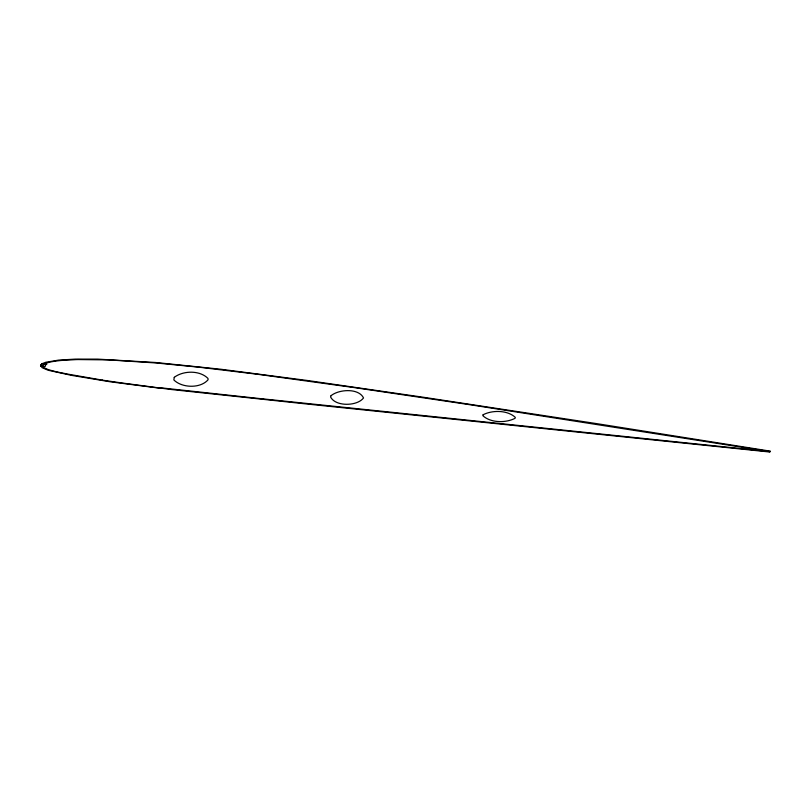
<?xml version="1.0" encoding="UTF-8"?>
<svg xmlns="http://www.w3.org/2000/svg" width="811" height="811" viewBox="0 0 811 811"><rect width="100%" height="100%" fill="white"/><g stroke="black" fill="none" stroke-linecap="round" stroke-linejoin="round"><path stroke-width="1.22" d="M102.49 380.166L122.177 383.015A139.31 27.533 5.1 0 0 125.654 383.481L171.283 389.513L305.717 403.888L769.832 452.021L770.45 451.169L597.352 423.737L423.646 397.289L307.166 380.46L220.774 369.238L155.682 362.507L97.634 359.121L75.393 359.111L58.747 360.094L45.761 362.264L41.797 363.875L40.601 365.274L40.611 366.055L45.213 366.42L45.548 365.041L46.835 364.159L42.466 363.5L40.57 365.416L42.111 367.677L48.173 370.262L71.55 375.371L110.377 381.819L159.078 388.104M262.997 398.911L159.432 387.678M769.761 451.545L769.953 451.565M46.014 363.227L44.068 364.149A32.592 6.447 5.1 0 0 42.942 366.237A31.031 6.133 5.1 0 0 43.024 366.521L43.084 366.623A22.13 4.379 5.1 0 0 43.642 367.241L43.926 367.464A31.142 6.153 5.1 0 0 44.828 368.052A25.8 5.099 5.1 0 0 45.771 368.539L46.328 368.792A37.853 7.481 5.1 0 0 47.251 369.187L48.295 369.583A20.528 4.055 5.1 0 0 49.512 369.988L56.334 371.783A40.996 8.1 5.1 0 0 58.24 372.188A37.853 7.481 5.1 0 0 59.578 372.462L65.144 373.587A47.261 9.337 5.1 0 0 67.293 374.023L102.602 380.166M46.146 363.176L49.856 362.132A45.193 8.931 5.1 0 1 52.218 361.655L55.006 361.199A38.441 7.593 5.1 0 1 56.486 360.996L59.892 360.601A38.31 7.573 5.1 0 1 61.332 360.459L75.727 359.628A63.846 12.621 5.1 0 1 78.049 359.567L107.093 359.871A51.884 10.259 5.1 0 1 110.549 360.013L154.252 362.852A94.066 18.592 5.1 0 1 158.692 363.227L196.566 366.947A226.451 44.757 5.1 0 1 201.574 367.505L254.624 373.901A260.868 51.559 5.1 0 1 260.209 374.621L353.647 387.496L468.261 404.466L769.568 451.545M263.028 398.9L769.974 451.595M483.123 414.756L482.839 415.668C490.554 422.977 505.77 423.149 515.046 418.314L515.33 417.412C507.615 410.092 492.399 409.92 483.123 414.756M174.274 377.328L173.858 379.933C181.978 388.104 200.479 388.682 208.092 379.741L207.971 378.433C199.81 370.14 183.316 370.475 174.274 377.328M331.091 395.646L330.564 396.903C335.349 406.828 357.235 406.352 363.531 397.948C358.594 387.871 338.917 389.28 331.091 395.646"/></g></svg>
